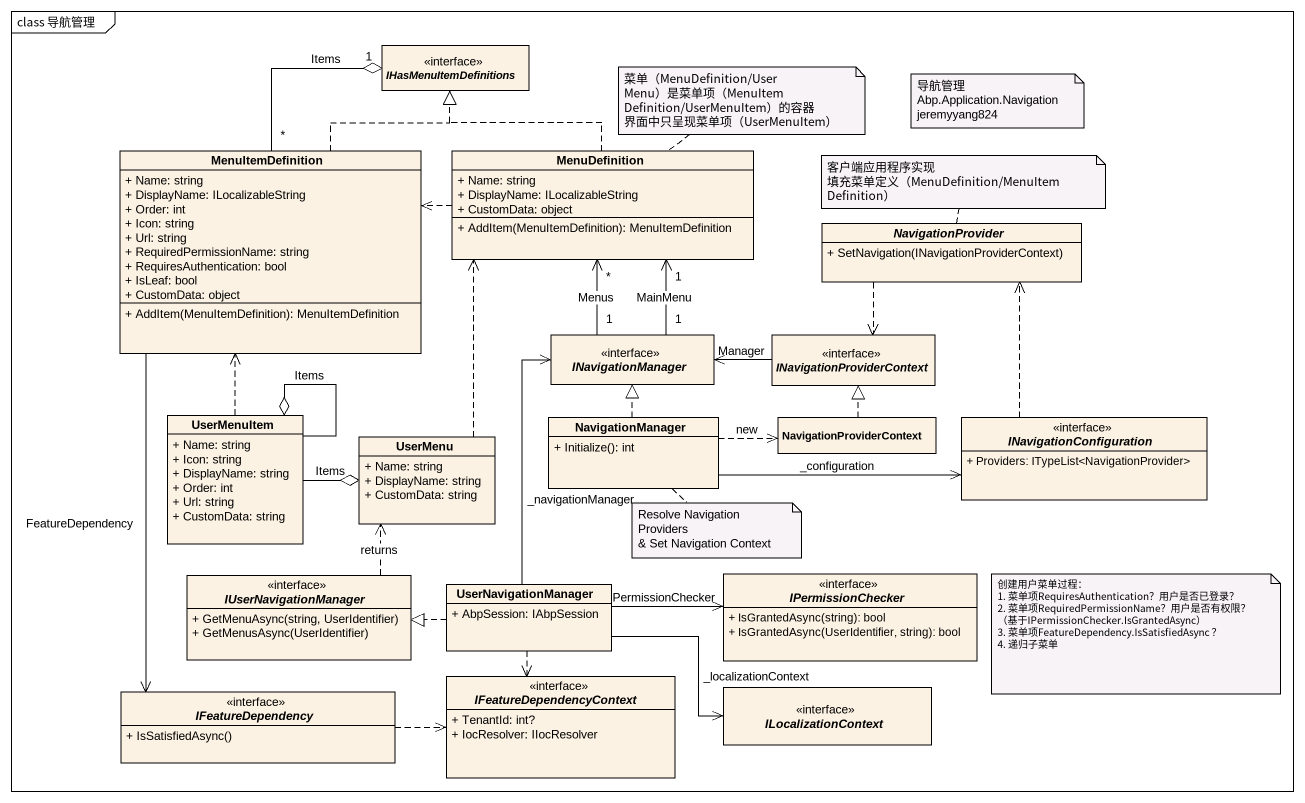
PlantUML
@startuml
mainframe class 导航管理
hide circle
hide empty members
skinparam classAttributeIconSize 0
interface IHasMenuItemDefinitions
class MenuItemDefinition {
  + Name: string
  + DisplayName: ILocalizableString
  + Order: int
  + Icon: string
  + Url: string
  + RequiredPermissionName: string
  + RequiresAuthentication: bool
  + IsLeaf: bool
  + CustomData: object
  + AddItem(MenuItemDefinition): MenuItemDefinition
}
class MenuDefinition {
  + Name: string
  + DisplayName: ILocalizableString
  + CustomData: object
  + AddItem(MenuItemDefinition): MenuItemDefinition
}
abstract class NavigationProvider {
  + SetNavigation(INavigationProviderContext)
}
interface INavigationManager
interface INavigationProviderContext
class UserMenuItem {
  + Name: string
  + Icon: string
  + DisplayName: string
  + Order: int
  + Url: string
  + CustomData: string
}
class UserMenu {
  + Name: string
  + DisplayName: string
  + CustomData: string
}
class NavigationManager {
  + Initialize(): int
}
class NavigationProviderContext
interface INavigationConfiguration {
  + Providers: ITypeList<NavigationProvider>
}
interface IUserNavigationManager {
  + GetMenuAsync(string, UserIdentifier)
  + GetMenusAsync(UserIdentifier)
}
class UserNavigationManager {
  + AbpSession: IAbpSession
}
interface IPermissionChecker {
  + IsGrantedAsync(string): bool
  + IsGrantedAsync(UserIdentifier, string): bool
}
interface IFeatureDependency {
  + IsSatisfiedAsync()
}
interface IFeatureDependencyContext {
  + TenantId: int?
  + IocResolver: IIocResolver
}
interface ILocalizationContext
MenuItemDefinition .up.|> IHasMenuItemDefinitions
MenuItemDefinition "*" -up-o "1" IHasMenuItemDefinitions : Items
MenuItemDefinition --> IFeatureDependency : FeatureDependency
MenuDefinition .up.|> IHasMenuItemDefinitions
MenuDefinition .left.> MenuItemDefinition
NavigationProvider ..> INavigationProviderContext
INavigationManager "1" -up-> "*" MenuDefinition : Menus
INavigationManager "1" -up-> "1" MenuDefinition : MainMenu
INavigationProviderContext -left-> INavigationManager : Manager
UserMenuItem .up.> MenuItemDefinition
UserMenuItem --o UserMenuItem : Items
UserMenuItem -right-o UserMenu : Items
UserMenu .up.> MenuDefinition
NavigationManager .up.|> INavigationManager
NavigationManager .right.> NavigationProviderContext : new
NavigationManager -right-> INavigationConfiguration : _configuration
NavigationProviderContext .up.|> INavigationProviderContext
INavigationConfiguration .up.> NavigationProvider
IUserNavigationManager .up.> UserMenu : returns
UserNavigationManager -up-> INavigationManager : _navigationManager
UserNavigationManager .left.|> IUserNavigationManager
UserNavigationManager -right-> IPermissionChecker : PermissionChecker
UserNavigationManager ..> IFeatureDependencyContext
UserNavigationManager -right-> ILocalizationContext : _localizationContext
IFeatureDependency .right.> IFeatureDependencyContext
note top of MenuDefinition
  菜单（MenuDefinition/UserMenu）是菜单项（MenuItemDefinition/UserMenuItem）的容器
  界面中只呈现菜单项（UserMenuItem）
end note
note as N2
  导航管理
  Abp.Application.Navigation
  jeremyyang824
end note
note top of NavigationProvider
  客户端应用程序实现
  填充菜单定义（MenuDefinition/MenuItemDefinition）
end note
note bottom of NavigationManager
  Resolve Navigation Providers
  & Set Navigation Context
end note
note as N5
  创建用户菜单过程：
  1. 菜单项RequiresAuthentication？用户是否已登录？
  2. 菜单项RequiredPermissionName？用户是否有权限？
  （基于IPermissionChecker.IsGrantedAsync）
  3. 菜单项FeatureDependency.IsSatisfiedAsync ？
  4. 递归子菜单
end note
@enduml
